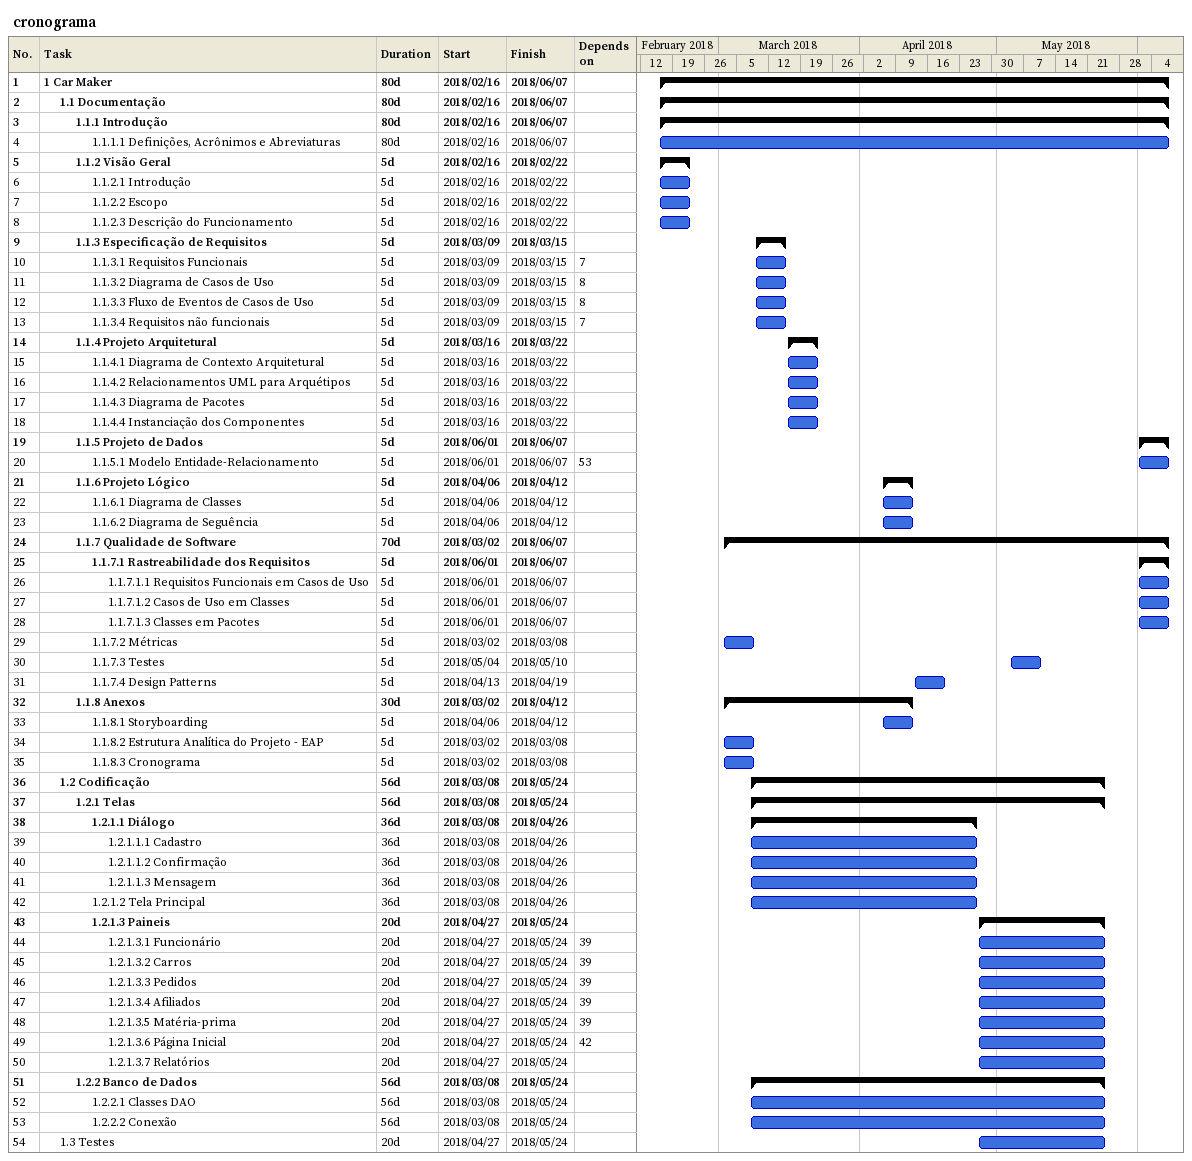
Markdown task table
cronograma

| ID | Level | Task | Duration | Start | Finish | Predecessors |
|---|---|---|---|---|---|---|
| 1 | 1 | **1 Car Maker** | 80d | 2018-02-16 | 2018-06-07 |  |
| 2 | 2 | **1.1 Documentação** | 80d | 2018-02-16 | 2018-06-07 |  |
| 3 | 3 | **1.1.1 Introdução** | 80d | 2018-02-16 | 2018-06-07 |  |
| 4 | 4 | 1.1.1.1 Definições, Acrônimos e Abreviaturas | 80d | 2018-02-16 | 2018-06-07 |  |
| 5 | 3 | **1.1.2 Visão Geral** | 5d | 2018-02-16 | 2018-02-22 |  |
| 6 | 4 | 1.1.2.1 Introdução | 5d | 2018-02-16 | 2018-02-22 |  |
| 7 | 4 | 1.1.2.2 Escopo | 5d | 2018-02-16 | 2018-02-22 |  |
| 8 | 4 | 1.1.2.3 Descrição do Funcionamento | 5d | 2018-02-16 | 2018-02-22 |  |
| 9 | 3 | **1.1.3 Especificação de Requisitos** | 5d | 2018-03-09 | 2018-03-15 |  |
| 10 | 4 | 1.1.3.1 Requisitos Funcionais | 5d | 2018-03-09 | 2018-03-15 | 7 |
| 11 | 4 | 1.1.3.2 Diagrama de Casos de Uso | 5d | 2018-03-09 | 2018-03-15 | 8 |
| 12 | 4 | 1.1.3.3 Fluxo de Eventos de Casos de Uso | 5d | 2018-03-09 | 2018-03-15 | 8 |
| 13 | 4 | 1.1.3.4 Requisitos não funcionais | 5d | 2018-03-09 | 2018-03-15 | 7 |
| 14 | 3 | **1.1.4 Projeto Arquitetural** | 5d | 2018-03-16 | 2018-03-22 |  |
| 15 | 4 | 1.1.4.1 Diagrama de Contexto Arquitetural | 5d | 2018-03-16 | 2018-03-22 |  |
| 16 | 4 | 1.1.4.2 Relacionamentos UML para Arquétipos | 5d | 2018-03-16 | 2018-03-22 |  |
| 17 | 4 | 1.1.4.3 Diagrama de Pacotes | 5d | 2018-03-16 | 2018-03-22 |  |
| 18 | 4 | 1.1.4.4 Instanciação dos Componentes | 5d | 2018-03-16 | 2018-03-22 |  |
| 19 | 3 | **1.1.5 Projeto de Dados** | 5d | 2018-06-01 | 2018-06-07 |  |
| 20 | 4 | 1.1.5.1 Modelo Entidade-Relacionamento | 5d | 2018-06-01 | 2018-06-07 | 53 |
| 21 | 3 | **1.1.6 Projeto Lógico** | 5d | 2018-04-06 | 2018-04-12 |  |
| 22 | 4 | 1.1.6.1 Diagrama de Classes | 5d | 2018-04-06 | 2018-04-12 |  |
| 23 | 4 | 1.1.6.2 Diagrama de Seguência | 5d | 2018-04-06 | 2018-04-12 |  |
| 24 | 3 | **1.1.7 Qualidade de Software** | 70d | 2018-03-02 | 2018-06-07 |  |
| 25 | 4 | **1.1.7.1 Rastreabilidade dos Requisitos** | 5d | 2018-06-01 | 2018-06-07 |  |
| 26 | 5 | 1.1.7.1.1 Requisitos Funcionais em Casos de Uso | 5d | 2018-06-01 | 2018-06-07 |  |
| 27 | 5 | 1.1.7.1.2 Casos de Uso em Classes | 5d | 2018-06-01 | 2018-06-07 |  |
| 28 | 5 | 1.1.7.1.3 Classes em Pacotes | 5d | 2018-06-01 | 2018-06-07 |  |
| 29 | 4 | 1.1.7.2 Métricas | 5d | 2018-03-02 | 2018-03-08 |  |
| 30 | 4 | 1.1.7.3 Testes | 5d | 2018-05-04 | 2018-05-10 |  |
| 31 | 4 | 1.1.7.4 Design Patterns | 5d | 2018-04-13 | 2018-04-19 |  |
| 32 | 3 | **1.1.8 Anexos** | 30d | 2018-03-02 | 2018-04-12 |  |
| 33 | 4 | 1.1.8.1 Storyboarding | 5d | 2018-04-06 | 2018-04-12 |  |
| 34 | 4 | 1.1.8.2 Estrutura Analítica do Projeto - EAP | 5d | 2018-03-02 | 2018-03-08 |  |
| 35 | 4 | 1.1.8.3 Cronograma | 5d | 2018-03-02 | 2018-03-08 |  |
| 36 | 2 | **1.2 Codificação** | 56d | 2018-03-08 | 2018-05-24 |  |
| 37 | 3 | **1.2.1 Telas** | 56d | 2018-03-08 | 2018-05-24 |  |
| 38 | 4 | **1.2.1.1 Diálogo** | 36d | 2018-03-08 | 2018-04-26 |  |
| 39 | 5 | 1.2.1.1.1 Cadastro | 36d | 2018-03-08 | 2018-04-26 |  |
| 40 | 5 | 1.2.1.1.2 Confirmação | 36d | 2018-03-08 | 2018-04-26 |  |
| 41 | 5 | 1.2.1.1.3 Mensagem | 36d | 2018-03-08 | 2018-04-26 |  |
| 42 | 4 | 1.2.1.2 Tela Principal | 36d | 2018-03-08 | 2018-04-26 |  |
| 43 | 4 | **1.2.1.3 Paineis** | 20d | 2018-04-27 | 2018-05-24 |  |
| 44 | 5 | 1.2.1.3.1 Funcionário | 20d | 2018-04-27 | 2018-05-24 | 39 |
| 45 | 5 | 1.2.1.3.2 Carros | 20d | 2018-04-27 | 2018-05-24 | 39 |
| 46 | 5 | 1.2.1.3.3 Pedidos | 20d | 2018-04-27 | 2018-05-24 | 39 |
| 47 | 5 | 1.2.1.3.4 Afiliados | 20d | 2018-04-27 | 2018-05-24 | 39 |
| 48 | 5 | 1.2.1.3.5 Matéria-prima | 20d | 2018-04-27 | 2018-05-24 | 39 |
| 49 | 5 | 1.2.1.3.6 Página Inicial | 20d | 2018-04-27 | 2018-05-24 | 42 |
| 50 | 5 | 1.2.1.3.7 Relatórios | 20d | 2018-04-27 | 2018-05-24 |  |
| 51 | 3 | **1.2.2 Banco de Dados** | 56d | 2018-03-08 | 2018-05-24 |  |
| 52 | 4 | 1.2.2.1 Classes DAO | 56d | 2018-03-08 | 2018-05-24 |  |
| 53 | 4 | 1.2.2.2 Conexão | 56d | 2018-03-08 | 2018-05-24 |  |
| 54 | 2 | 1.3 Testes | 20d | 2018-04-27 | 2018-05-24 |  |
